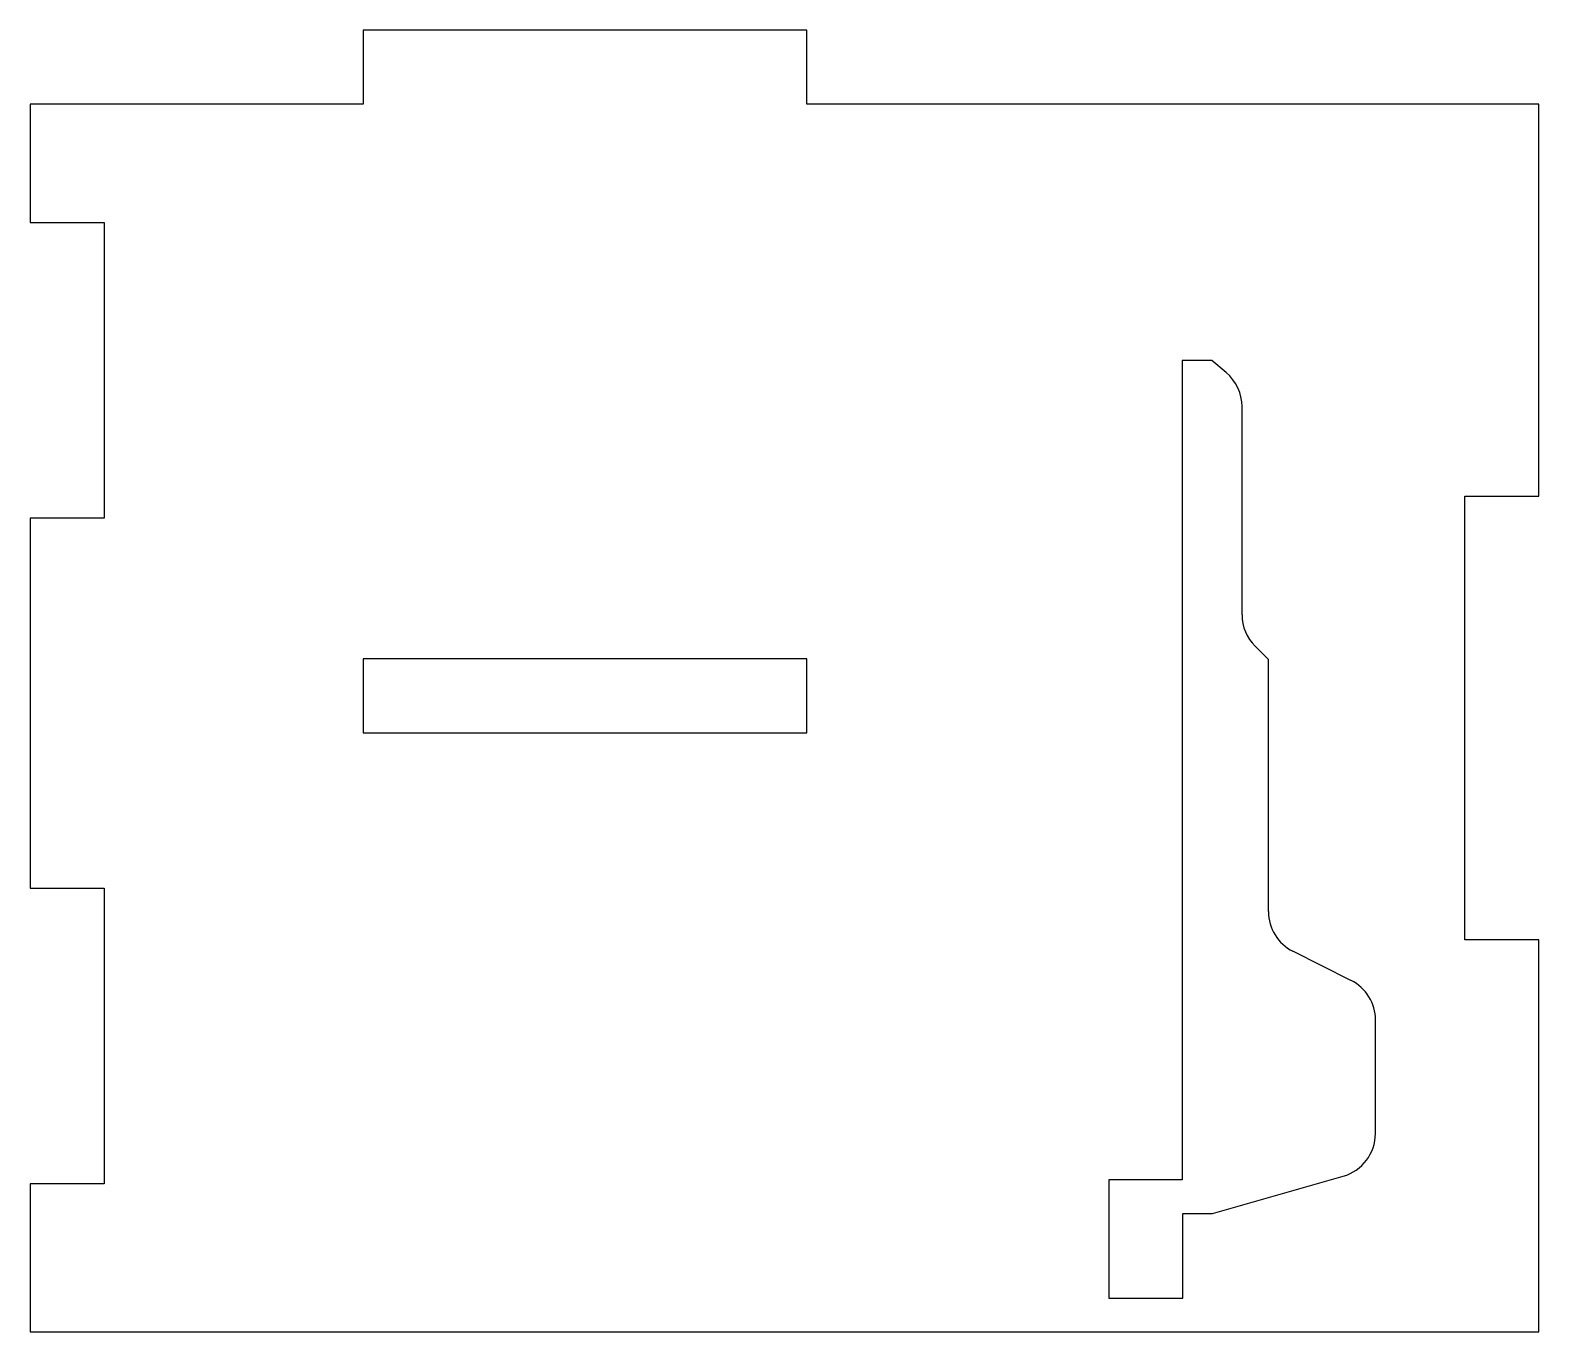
# Model space of a CAD drawing. Header units: millimetres. Extents: x -72 to 30, y -30 to 58.
import ezdxf

# ---------------------------------------------------------------- set-up
doc = ezdxf.new("R2010")
doc.units = ezdxf.units.MM

msp = doc.modelspace()

# ---------------------------------------------------------------- linework, layer by layer
at = {"color": 7, "linetype": 'Continuous', "lineweight": 25}
for p, q in [((-49.29, 57.53), (-49.29, 52.53)), ((-19.29, 57.53), (-49.29, 57.53)), ((-19.29, 52.53), (-19.29, 57.53)), ((-71.79, 52.53), (-71.79, 44.53)), ((-49.29, 52.53), (-71.79, 52.53)), ((30.21, 52.53), (-19.29, 52.53)), ((30.21, 26.03), (30.21, 52.53)), ((-71.79, 44.53), (-66.79, 44.53)), ((-66.79, 44.53), (-66.79, 24.53)), ((6.1, 35.19), (6.1, -20.2)), ((8.1, 35.19), (6.1, 35.19)), ((9.07, 34.38), (8.1, 35.19)), ((10.14, 18.01), (10.14, 32.08)), ((25.21, 26.03), (30.21, 26.03)), ((25.21, -3.97), (25.21, 26.03)), ((-71.79, 24.53), (-71.79, -0.47)), ((-66.79, 24.53), (-71.79, 24.53)), ((11.93, 14.98), (11.02, 15.89)), ((-19.29, 15.03), (-49.29, 15.03)), ((-49.29, 15.03), (-49.29, 10.03)), ((-19.29, 10.03), (-19.29, 15.03)), ((11.93, -2.06), (11.93, 14.98)), ((-49.29, 10.03), (-19.29, 10.03)), ((-71.79, -0.47), (-66.79, -0.47)), ((-66.79, -0.47), (-66.79, -20.47)), ((30.21, -3.97), (25.21, -3.97)), ((30.21, -30.47), (30.21, -3.97)), ((17.5, -6.71), (13.58, -4.74)), ((19.16, -17.06), (19.16, -9.39)), ((6.1, -20.2), (1.14, -20.2)), ((1.14, -20.2), (1.14, -28.2)), ((8.14, -22.47), (16.98, -19.95)), ((-71.79, -20.47), (-71.79, -30.47)), ((-66.79, -20.47), (-71.79, -20.47)), ((6.14, -28.2), (6.14, -22.47)), ((6.14, -22.47), (8.14, -22.47)), ((1.14, -28.2), (6.14, -28.2)), ((-71.79, -30.47), (30.21, -30.47))]:
    msp.add_line(p, q, dxfattribs=at)
for centre, start, end in [((7.14, 32.08), 0, 50.0041), ((13.14, 18.01), 180, 225), ((14.93, -2.06), 180, 243.2864), ((16.16, -9.39), 0, 63.2864), ((16.16, -17.06), 285.9099, 0)]:
    msp.add_arc(centre, 3, start, end, dxfattribs=at)

doc.saveas('drawing.dxf')
